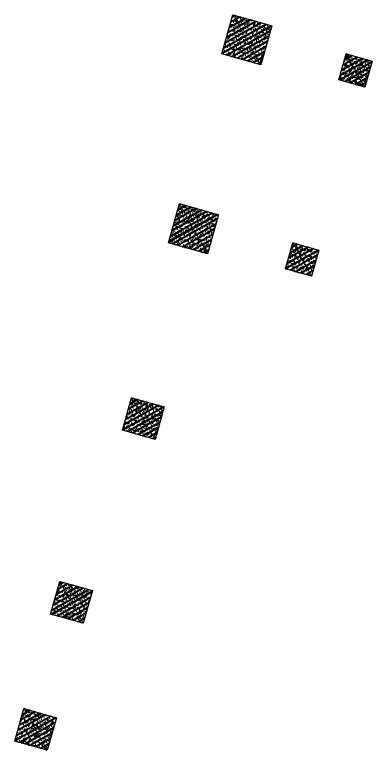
# Model space of a CAD drawing. Header units: millimetres. Extents: x 11689832 to 11802583, y 1023459 to 1173251.
# Drawn here: x 11762902 to 11778736, y 1099327 to 1131921 of the extents above; entities that cross this region are included whole.
import ezdxf

# ---------------------------------------------------------------- set-up
doc = ezdxf.new("R2010")
doc.units = ezdxf.units.MM
doc.header["$MEASUREMENT"] = 0
doc.layers.get('0').update_dxf_attribs({"linetype": 'CONTINUOUS', "lineweight": 13})
doc.layers.get('Defpoints').update_dxf_attribs({"color": 5, "linetype": 'CONTINUOUS', "lineweight": 13})
doc.layers.add('KT-Net cot vach', color=6, linetype='CONTINUOUS')

# ---------------------------------------------------------------- blocks, each defined once
blk = doc.blocks.new('*U75')
h = blk.add_hatch()
h.set_pattern_fill('VATLIEU04', color=250, scale=40, style=0, pattern_type=2)
h.set_pattern_definition([(49.99999999999999, (550.0000000000146, 1549.999999999985), (286.9040730403014, -25.10085399303804), [30, -330]), (355, (550.0000000000146, 1549.999999999985), (-55.50053344520001, 300.8768534800047), [24, -264]), (100.4514, (573.9086720000146, 1547.908263999985), (231.4037526856086, 275.7758168243814), [25.496076, -280.4568448]), (46.18420000000001, (550.0000000000146, 1629.999999999985), (426.8964194502578, -66.20760573160723), [45, -495]), (96.6356, (585.5746980000147, 1624.482677199985), (373.8650822194813, 389.6471483601767), [38.2441152, -420.6852]), (351.1842, (550.0000000000146, 1629.999999999985), (373.8647780534509, 389.6474403701299), [36, -396]), (21, (590.0000000000146, 1609.999999999985), (238.7628208473847, -161.0475562661355), [30, -330]), (326.0000000000001, (590.0000000000146, 1609.999999999985), (97.32613276863269, 290.0600180187412), [24, -264]), (71.4514, (609.8968932000146, 1596.579357599985), (336.089051432596, 129.012198683981), [25.496076, -280.4568448]), (37.50000000000001, (550.0000000000146, 1549.999999999985), (4.863942126916267, 133.1575415325246), [0, -260.8, 0, -268, 0, -265]), (7.499999999999999, (550.0000000000146, 1549.999999999985), (105.2278149768594, 157.7646847529441), [0, -152.8, 0, -254.8, 0, -101]), (327.5, (460.8000000000145, 1549.999999999985), (213.5289744689636, -9.021948693751902), [0, -100, 0, -312, 0, -414]), (317.5, (420.8000000000145, 1549.999999999985), (233.2744677369545, 40.04199293292709), [0, -130, 0, -207.2, 0, -294]), (45, (550.0000000000146, 1549.999999999985), (-120.2081528017131, 120.2081528017131), []), (45, (550.0000000000146, 1598.999999999985), (-120.2081528017131, 120.2081528017131), [])])
h.paths.add_polyline_path([(-475, -474.9999999999998), (1025, -475.0000000000146), (1025.000000000015, 1024.999999999985), (-474.9999999999854, 1025)])
at = {"color": 6, "ltscale": 0.25}
blk.add_lwpolyline([(-475, -474.9999999999998), (1025, -475.0000000000146), (1025.000000000015, 1024.999999999985), (-474.9999999999854, 1025)], close=True, dxfattribs=at)
at = {"layer": 'Defpoints', "linetype": 'ByBlock', "ltscale": 30}
for p, q in [((1025, -475.0000000000146), (-474.9999999999854, 1025)), ((-475, -474.9999999999998), (1025.000000000015, 1024.999999999985))]:
    blk.add_line(p, q, dxfattribs=at)
blk = doc.blocks.new('*U76')
h = blk.add_hatch()
h.set_pattern_fill('VATLIEU04', color=250, scale=40, style=0, pattern_type=2)
h.set_pattern_definition([(49.99999999999999, (850.0000000000175, 1849.999999999982), (286.9040730403014, -25.10085399303804), [30, -330]), (355, (850.0000000000175, 1849.999999999982), (-55.50053344520001, 300.8768534800047), [24, -264]), (100.4514, (873.9086720000175, 1847.908263999982), (231.4037526856086, 275.7758168243814), [25.496076, -280.4568448]), (46.18420000000001, (850.0000000000175, 1929.999999999982), (426.8964194502578, -66.20760573160723), [45, -495]), (96.6356, (885.5746980000176, 1924.482677199982), (373.8650822194813, 389.6471483601767), [38.2441152, -420.6852]), (351.1842, (850.0000000000175, 1929.999999999982), (373.8647780534509, 389.6474403701299), [36, -396]), (21, (890.0000000000175, 1909.999999999982), (238.7628208473847, -161.0475562661355), [30, -330]), (326.0000000000001, (890.0000000000175, 1909.999999999982), (97.32613276863269, 290.0600180187412), [24, -264]), (71.4514, (909.8968932000175, 1896.579357599982), (336.089051432596, 129.012198683981), [25.496076, -280.4568448]), (37.50000000000001, (850.0000000000175, 1849.999999999982), (4.863942126916267, 133.1575415325246), [0, -260.8, 0, -268, 0, -265]), (7.499999999999999, (850.0000000000175, 1849.999999999982), (105.2278149768594, 157.7646847529441), [0, -152.8, 0, -254.8, 0, -101]), (327.5, (760.8000000000175, 1849.999999999982), (213.5289744689636, -9.021948693751902), [0, -100, 0, -312, 0, -414]), (317.5, (720.8000000000175, 1849.999999999982), (233.2744677369545, 40.04199293292709), [0, -130, 0, -207.2, 0, -294]), (45, (850.0000000000175, 1849.999999999982), (-120.2081528017131, 120.2081528017131), []), (45, (850.0000000000175, 1898.999999999982), (-120.2081528017131, 120.2081528017131), [])])
h.paths.add_polyline_path([(-475, -474.9999999999998), (1325, -475.0000000000175), (1325.000000000018, 1324.999999999982), (-474.9999999999825, 1325)])
at = {"color": 6, "ltscale": 0.25}
blk.add_lwpolyline([(-475, -474.9999999999998), (1325, -475.0000000000175), (1325.000000000018, 1324.999999999982), (-474.9999999999825, 1325)], close=True, dxfattribs=at)
at = {"layer": 'Defpoints', "linetype": 'ByBlock', "ltscale": 30}
for p, q in [((1325, -475.0000000000175), (-474.9999999999825, 1325)), ((-475, -474.9999999999998), (1325.000000000018, 1324.999999999982))]:
    blk.add_line(p, q, dxfattribs=at)
blk = doc.blocks.new('*U72')
h = blk.add_hatch()
h.set_pattern_fill('VATLIEU04', color=250, scale=40, style=0, pattern_type=2)
h.set_pattern_definition([(49.99999999999999, (250.0000000000291, 1250.000000000029), (286.9040730403014, -25.10085399303804), [30, -330]), (355, (250.0000000000291, 1250.000000000029), (-55.50053344520001, 300.8768534800047), [24, -264]), (100.4514, (273.9086720000291, 1247.908264000028), (231.4037526856086, 275.7758168243814), [25.496076, -280.4568448]), (46.18420000000001, (250.0000000000291, 1330.000000000029), (426.8964194502578, -66.20760573160723), [45, -495]), (96.6356, (285.5746980000292, 1324.482677200028), (373.8650822194813, 389.6471483601767), [38.2441152, -420.6852]), (351.1842, (250.0000000000291, 1330.000000000029), (373.8647780534509, 389.6474403701299), [36, -396]), (21, (290.0000000000291, 1310.000000000029), (238.7628208473847, -161.0475562661355), [30, -330]), (326.0000000000001, (290.0000000000291, 1310.000000000029), (97.32613276863269, 290.0600180187412), [24, -264]), (71.4514, (309.8968932000291, 1296.579357600028), (336.089051432596, 129.012198683981), [25.496076, -280.4568448]), (37.50000000000001, (250.0000000000291, 1250.000000000029), (4.863942126916267, 133.1575415325246), [0, -260.8, 0, -268, 0, -265]), (7.499999999999999, (250.0000000000291, 1250.000000000029), (105.2278149768594, 157.7646847529441), [0, -152.8, 0, -254.8, 0, -101]), (327.5, (160.8000000000291, 1250.000000000029), (213.5289744689636, -9.021948693751902), [0, -100, 0, -312, 0, -414]), (317.5, (120.8000000000291, 1250.000000000029), (233.2744677369545, 40.04199293292709), [0, -130, 0, -207.2, 0, -294]), (45, (250.0000000000291, 1250.000000000029), (-120.2081528017131, 120.2081528017131), []), (45, (250.0000000000291, 1299.000000000029), (-120.2081528017131, 120.2081528017131), [])])
h.paths.add_polyline_path([(-475, -474.9999999999998), (725.0000000000146, -475), (725.0000000000291, 725.0000000000286), (-474.9999999999854, 725.0000000000289)])
at = {"color": 6, "ltscale": 0.25}
blk.add_lwpolyline([(-475, -474.9999999999998), (725.0000000000146, -475), (725.0000000000291, 725.0000000000286), (-474.9999999999854, 725.0000000000289)], close=True, dxfattribs=at)
at = {"layer": 'Defpoints', "linetype": 'ByBlock', "ltscale": 30}
for p, q in [((725.0000000000146, -475), (-474.9999999999854, 725.0000000000289)), ((-475, -474.9999999999998), (725.0000000000291, 725.0000000000286))]:
    blk.add_line(p, q, dxfattribs=at)

msp = doc.modelspace()

# ---------------------------------------------------------------- block references
at = {"layer": 'KT-Net cot vach', "linetype": 'ByBlock', "rotation": 254.2212213650004}
for name, p, xscale in [('*U76', (11772659.50986003, 1130516.370728942), -0.999999999999998), ('*U72', (11777841.37738748, 1129363.869870118, 2.704913210558889e-08), -0.999999999999997), ('*U76', (11770293.7723133, 1122144.197424298), -0.999999999999998), ('*U72', (11775475.64076082, 1120991.696304473, 2.704913210558889e-08), -0.999999999999997), ('*U75', (11768257.52090281, 1113834.794280076, 1.938687868628171e-08), -0.999999999999997), ('*U75', (11765078.72783768, 1105692.367235193, 2.697206872064481e-08), -0.999999999999997), ('*U75', (11763487.96638738, 1100062.794986747, 9.261245573359371), -0.999999999999997)]:
    msp.add_blockref(name, p, dxfattribs=dict(at, xscale=xscale))

doc.saveas('drawing.dxf')
